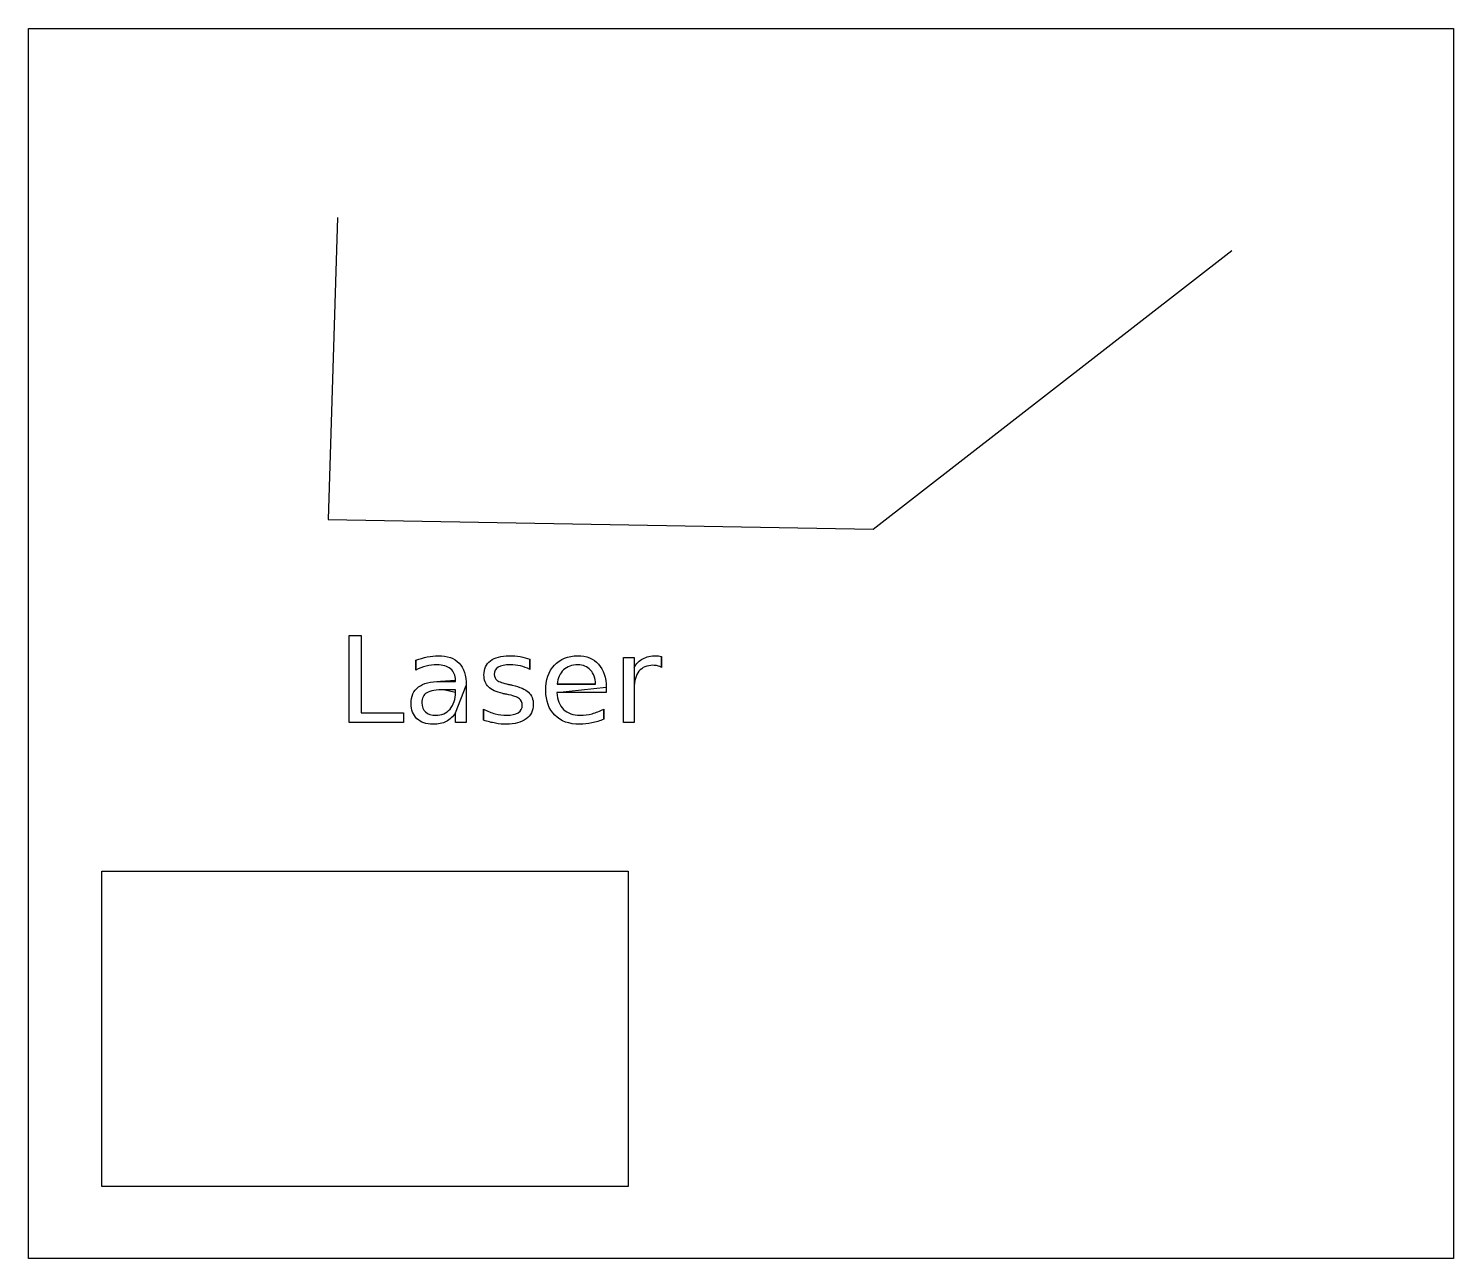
# Model space of a CAD drawing. Extents: x 3 to 138, y 8 to 125.
import ezdxf

# ---------------------------------------------------------------- set-up
doc = ezdxf.new("R2010")
doc.units = 0
doc.layers.add('Cut', color=7, linetype='CONTINUOUS')
doc.layers.add('Outline', color=7, linetype='CONTINUOUS')

msp = doc.modelspace()

# ---------------------------------------------------------------- linework, layer by layer
at = {"layer": 'Cut', "color": 7}
msp.add_lwpolyline([(32.394438, 106.789938), (31.500798, 78.19347), (83.108487, 77.29983), (117.066794, 103.662199)], dxfattribs=at)
msp.add_lwpolyline([(10.072166, 44.92784), (59.927831, 44.92784), (59.927831, 15.072172), (10.072166, 15.072172), (10.072166, 44.92784)], close=True, dxfattribs=at)
at = {"layer": 'Outline', "color": 7}
for points in [[(3.127739, 124.662733), (138.067324, 124.662733), (138.067324, 8.266169), (3.127739, 8.266169), (3.127739, 124.662733)], [(33.50238, 67.209858), (34.615834, 67.209858), (34.615834, 59.917281), (38.623169, 59.917281), (38.623169, 58.980212), (33.50238, 58.980212), (33.50238, 67.209858), (33.50238, 67.209858)], [(39.808283, 63.93564), (39.808283, 64.872705)], [(50.601078, 64.971923), (50.601078, 64.012808)], [(50.601078, 64.971923), (50.601078, 64.971923)], [(60.478856, 62.232383), (60.478856, 58.980212), (59.459108, 58.980212), (59.459108, 65.153824), (60.478856, 65.153824), (60.478856, 64.194711)], [(63.069569, 65.24753), (63.075072, 64.205735), (63.075081, 64.205735)], [(42.134412, 62.877306), (43.556547, 62.877306), (43.556547, 62.976524)], [(43.556547, 61.857558), (43.556547, 62.083556), (42.547822, 62.083556), (42.547822, 62.083556)], [(44.570783, 62.502478), (44.570783, 58.980212), (43.556547, 58.980212), (43.556547, 59.917281)], [(44.570783, 62.502478), (44.570783, 62.502478)], [(48.594653, 62.590673), (48.941919, 62.513502)], [(57.833023, 62.320578), (57.833023, 61.824485), (53.169741, 61.824485)], [(53.202815, 62.612723), (56.818787, 62.618226), (56.818787, 62.618235)], [(57.833023, 62.320578), (57.833023, 62.320578)], [(48.390706, 61.664631), (48.037928, 61.747314)], [(46.213403, 59.20621), (46.213403, 60.25352)], [(57.595999, 60.25352), (57.595999, 59.294405)]]:
    msp.add_lwpolyline(points, close=True, dxfattribs=at)
for points in [[(39.808283, 64.872705), (40.179435, 65.016021), (40.539563, 65.122589), (40.888666, 65.192409)], [(40.888666, 65.192409), (41.237767, 65.265905), (41.577683, 65.302653), (41.908414, 65.302653)], [(41.908414, 65.302653), (42.801382, 65.302653), (43.468352, 65.071143), (43.909324, 64.608121)], [(46.257501, 63.483641), (46.257501, 64.064255), (46.463288, 64.512577), (46.874862, 64.828608)], [(46.874862, 64.828608), (47.286436, 65.144638), (47.870724, 65.302653), (48.627727, 65.302653)], [(48.627727, 65.302653), (49.002554, 65.302653), (49.355332, 65.275093), (49.68606, 65.219971)], [(49.68606, 65.219971), (50.016789, 65.164849), (50.321795, 65.082166), (50.601078, 64.971923)], [(52.927208, 64.409683), (53.474747, 65.004996), (54.211538, 65.302653), (55.137581, 65.302653)], [(55.137581, 65.302653), (55.968078, 65.302653), (56.624023, 65.034395), (57.105417, 64.497877)], [(60.478856, 64.194711), (60.691992, 64.569536), (60.969438, 64.84698), (61.311192, 65.027044)], [(61.311192, 65.027044), (61.652944, 65.210784), (62.068193, 65.302653), (62.556938, 65.302653)], [(62.556938, 65.302653), (62.626757, 65.302653), (62.703927, 65.297141), (62.788447, 65.286115)], [(62.788447, 65.286115), (62.872967, 65.278759), (62.966674, 65.265897), (63.069569, 65.24753)], [(40.77291, 64.315976), (40.438507, 64.231456), (40.116964, 64.104677), (39.808283, 63.93564)], [(41.803681, 64.442756), (41.450903, 64.442756), (41.107313, 64.400496), (40.77291, 64.315976)], [(43.093527, 64.056905), (42.78852, 64.314139), (42.358572, 64.442756), (41.803681, 64.442756)], [(43.556547, 62.976524), (43.556547, 63.44322), (43.402207, 63.803347), (43.093527, 64.056905)], [(43.909324, 64.608121), (44.350297, 64.1451), (44.570783, 63.443219), (44.570783, 62.502478)], [(46.676426, 62.353651), (46.397142, 62.629258), (46.257501, 63.005921), (46.257501, 63.483641)], [(47.613491, 64.22227), (47.363608, 64.06793), (47.238666, 63.83642), (47.238666, 63.527738)], [(47.238666, 63.527738), (47.238666, 63.292553), (47.328698, 63.106978), (47.508761, 62.971012)], [(48.748995, 64.45378), (48.245552, 64.45378), (47.867051, 64.37661), (47.613491, 64.22227)], [(49.70811, 64.343538), (49.399429, 64.417033), (49.079724, 64.45378), (48.748995, 64.45378)], [(50.601078, 64.012808), (50.314446, 64.159798), (50.01679, 64.270042), (49.70811, 64.343538)], [(52.111408, 62.006385), (52.111408, 63.016946), (52.383341, 63.818045), (52.927208, 64.409683)], [(53.787102, 63.963199), (53.449024, 63.643493), (53.254262, 63.193335), (53.202815, 62.612723)], [(55.148604, 64.442756), (54.58269, 64.442756), (54.128856, 64.282904), (53.787102, 63.963199)], [(56.350253, 63.946663), (56.048922, 64.277392), (55.648373, 64.442756), (55.148604, 64.442756)], [(56.818787, 62.618235), (56.81143, 63.173125), (56.655252, 63.615934), (56.350253, 63.946663)], [(57.105417, 64.497877), (57.590488, 63.965036), (57.833023, 63.239269), (57.833023, 62.320578)], [(60.936364, 63.836419), (60.631359, 63.465268), (60.478856, 62.93059), (60.478856, 62.232383)], [(62.259281, 64.398659), (61.686018, 64.398659), (61.245045, 64.211246), (60.936364, 63.836419)], [(62.700253, 64.34905), (62.567962, 64.382123), (62.420971, 64.398659), (62.259281, 64.398659)], [(63.075081, 64.205735), (62.961163, 64.27188), (62.83622, 64.319652), (62.700253, 64.34905)], [(39.356287, 60.777175), (39.356287, 61.471707), (39.587797, 61.995362), (40.050819, 62.34814)], [(40.050819, 62.34814), (40.517513, 62.700917), (41.212044, 62.877306), (42.134412, 62.877306)], [(42.547822, 62.083556), (41.728349, 62.083556), (41.160597, 61.989849), (40.844569, 61.802435)], [(48.037928, 61.747314), (47.409541, 61.879606), (46.955707, 62.081719), (46.676426, 62.353651)], [(47.508761, 62.971012), (47.688825, 62.83872), (48.050789, 62.71194), (48.594653, 62.590673)], [(48.941919, 62.513502), (49.662175, 62.359162), (50.172968, 62.140514), (50.474299, 61.857558)], [(39.913012, 59.349528), (39.541862, 59.705981), (39.356287, 60.181863), (39.356287, 60.777175)], [(40.844569, 61.802435), (40.528538, 61.615022), (40.370523, 61.295318), (40.370523, 60.843322)], [(40.370523, 60.843322), (40.370523, 60.483193), (40.488116, 60.196561), (40.723301, 59.983425)], [(43.043915, 60.264544), (43.385669, 60.665094), (43.556547, 61.196099), (43.556547, 61.857558)], [(49.60889, 61.240197), (49.425152, 61.387188), (49.01909, 61.528666), (48.390706, 61.664631)], [(49.890011, 60.606298), (49.890011, 60.881907), (49.796304, 61.093206), (49.60889, 61.240197)], [(50.474299, 61.857558), (50.779304, 61.578275), (50.931806, 61.186912), (50.931806, 60.683469)], [(52.971305, 59.680256), (52.39804, 60.253521), (52.111408, 61.028897), (52.111408, 62.006385)], [(53.169741, 61.824485), (53.213839, 61.126278), (53.423301, 60.593437), (53.798126, 60.225961)], [(40.723301, 59.983425), (40.96216, 59.773963), (41.28554, 59.669233), (41.69344, 59.669233)], [(41.69344, 59.669233), (42.255679, 59.669233), (42.705838, 59.86767), (43.043915, 60.264544)], [(43.556547, 59.917281), (43.325036, 59.542454), (43.036566, 59.265009), (42.691137, 59.084945)], [(46.213403, 60.25352), (46.58823, 60.058759), (46.957544, 59.911768), (47.321346, 59.812548)], [(47.321346, 59.812548), (47.685149, 59.717004), (48.045277, 59.669233), (48.401729, 59.669233)], [(48.401729, 59.669233), (48.879449, 59.669233), (49.246925, 59.750077), (49.50416, 59.911766)], [(49.50416, 59.911766), (49.761394, 60.077131), (49.890011, 60.308642), (49.890011, 60.606298)], [(50.931806, 60.683469), (50.931806, 60.110204), (50.703971, 59.65637), (50.248301, 59.321967)], [(55.313969, 58.820362), (54.329131, 58.820362), (53.548242, 59.106993), (52.971305, 59.680256)], [(53.798126, 60.225961), (54.176627, 59.862158), (54.702119, 59.680256), (55.374602, 59.680256)], [(55.374602, 59.680256), (55.764127, 59.680256), (56.140791, 59.728028), (56.504594, 59.823571)], [(56.504594, 59.823571), (56.87207, 59.919117), (57.235872, 60.062433), (57.595999, 60.25352)], [(41.423344, 58.820362), (40.791283, 58.820362), (40.287839, 58.996751), (39.913012, 59.349528)], [(42.691137, 59.084945), (42.345711, 58.908556), (41.923113, 58.820362), (41.423344, 58.820362)], [(47.343396, 58.91958), (46.986944, 58.982051), (46.610279, 59.077594), (46.213403, 59.20621)], [(48.379679, 58.820362), (48.04895, 58.820362), (47.703523, 58.853434), (47.343396, 58.91958)], [(50.248301, 59.321967), (49.796303, 58.987563), (49.173429, 58.820362), (48.379679, 58.820362)], [(56.477033, 58.941627), (56.094857, 58.860784), (55.707169, 58.820362), (55.313969, 58.820362)], [(57.595999, 59.294405), (57.232197, 59.140065), (56.859209, 59.022472), (56.477033, 58.941627)]]:
    msp.add_open_spline(points, degree=3, dxfattribs=at)

doc.saveas('drawing.dxf')
